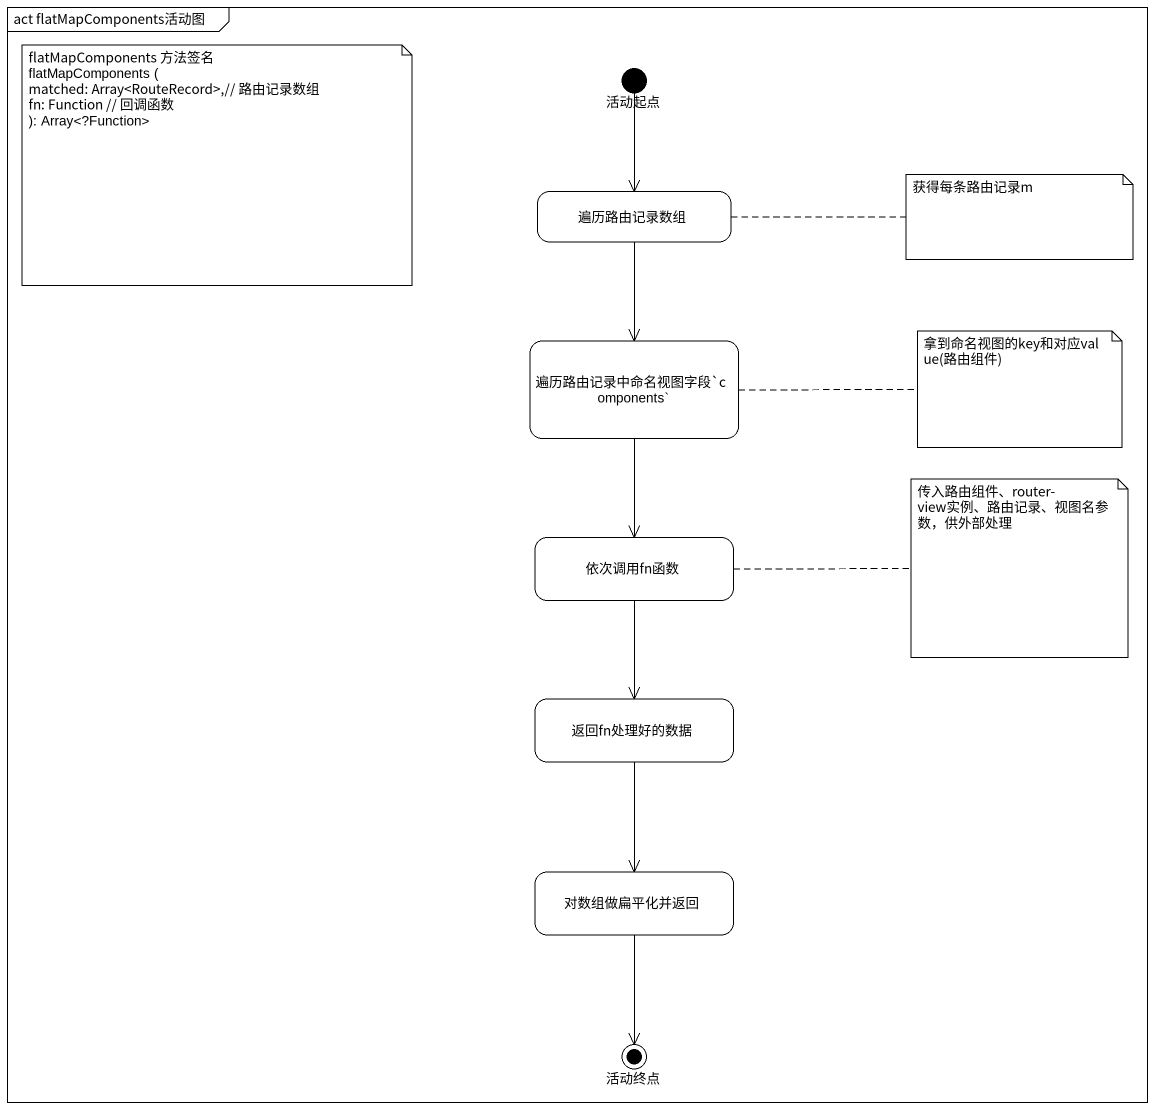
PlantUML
@startuml
mainframe act flatMapComponents活动图
hide empty description
state 活动起点 <<start>>
state 遍历路由记录数组
state "遍历路由记录中命名视图字段`components`" as 遍历路由记录中命名视图字段_components
state 依次调用fn函数
state 返回fn处理好的数据
state 对数组做扁平化并返回
state 活动终点 <<end>>
活动起点 --> 遍历路由记录数组
遍历路由记录数组 --> 遍历路由记录中命名视图字段_components
遍历路由记录中命名视图字段_components --> 依次调用fn函数
依次调用fn函数 --> 返回fn处理好的数据
返回fn处理好的数据 --> 对数组做扁平化并返回
对数组做扁平化并返回 --> 活动终点
note as N1
  flatMapComponents 方法签名
  flatMapComponents (
  matched: Array<RouteRecord>,// 路由记录数组
  fn: Function // 回调函数
  ): Array<?Function>
end note
note right of 遍历路由记录数组 : 获得每条路由记录m
note right of 遍历路由记录中命名视图字段_components : 拿到命名视图的key和对应value(路由组件)
note right of 依次调用fn函数 : 传入路由组件、router-view实例、路由记录、视图名参数，供外部处理
@enduml
